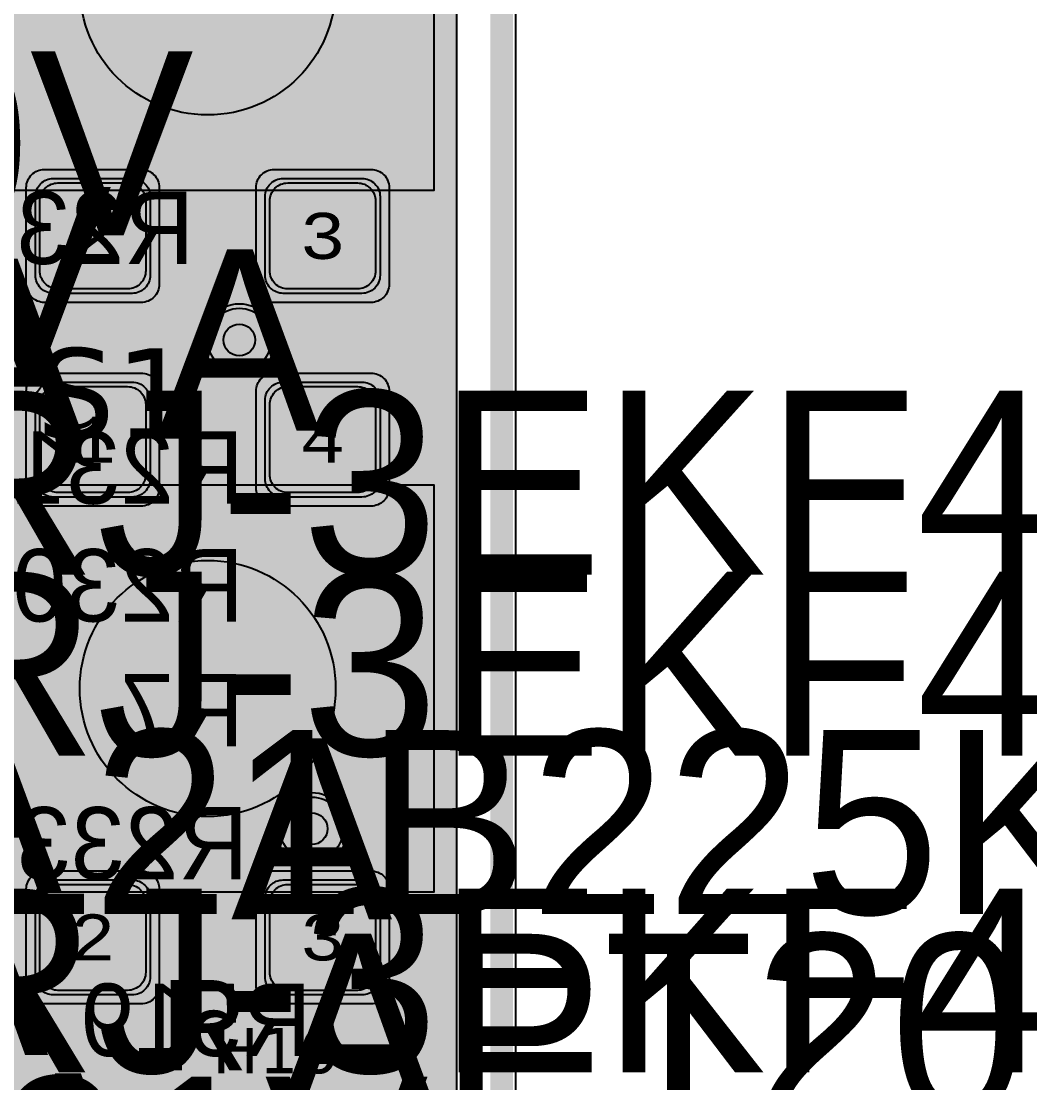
# Model space of a CAD drawing. Extents: x -28 to 199, y -61 to 255.
# Drawn here: x 164.69 to 175.84, y 207.39 to 219.12 of the extents above; entities that cross this region are included whole.
import ezdxf
from ezdxf.enums import TextEntityAlignment as Align

# ---------------------------------------------------------------- set-up
doc = ezdxf.new("R2010")
doc.units = 0
doc.header["$MEASUREMENT"] = 0
for name, color, linetype in [('ASSEMBLY_OUTLINES_TOP', 102, 'CONTINUOUS'), ('ASSEMBLY_PART_NUMBERS_TOP', 102, 'CONTINUOUS'), ('ASSEMBLY_REF_DES_TOP', 102, 'CONTINUOUS'), ('BOARD_OUTLINE', 10, 'CONTINUOUS'), ('DRILL_DRAWING', 21, 'CONTINUOUS'), ('GENERATED_SILKSCREEN_BTM', 255, 'CONTINUOUS'), ('GENERATED_SILKSCREEN_TOP', 140, 'CONTINUOUS'), ('MANUFACTURING_OUTLINES', 10, 'CONTINUOUS'), ('PART_PADS_SMD_TOP', 150, 'CONTINUOUS'), ('PIN_NUMBERS_BTM', 8, 'CONTINUOUS'), ('PIN_NUMBERS_TOP', 8, 'CONTINUOUS'), ('PLACEMENT_OUTLINES_TOP', 130, 'CONTINUOUS'), ('PLANE_DATA_LAYER_BOTTOM', 10, 'CONTINUOUS'), ('PLANE_SHAPES_LAYER_2', 230, 'CONTINUOUS'), ('PLANE_SHAPES_LAYER_3', 81, 'CONTINUOUS'), ('PLANE_SHAPES_LAYER_BOTTOM', 10, 'CONTINUOUS'), ('ROUTE_BORDER', 151, 'CONTINUOUS'), ('SILKSCREEN_OUTLINES_TOP', 150, 'CONTINUOUS'), ('SILKSCREEN_REF_DES_BTM', 211, 'CONTINUOUS'), ('SOLDERMASK_PADS_TOP', 180, 'CONTINUOUS'), ('SOLDERPASTE_PADS_TOP', 180, 'CONTINUOUS'), ('TRACES_LAYER_BOTTOM', 10, 'CONTINUOUS'), ('TRACES_LAYER_TOP', 150, 'CONTINUOUS'), ('VIA_HOLES_LAYER_2', 30, 'CONTINUOUS'), ('VIA_HOLES_LAYER_3', 30, 'CONTINUOUS'), ('VIA_HOLES_LAYER_BOTTOM', 30, 'CONTINUOUS'), ('VIA_HOLES_LAYER_TOP', 30, 'CONTINUOUS'), ('VIA_PADS_LAYER_2', 230, 'CONTINUOUS'), ('VIA_PADS_LAYER_3', 81, 'CONTINUOUS'), ('VIA_PADS_LAYER_BOTTOM', 10, 'CONTINUOUS'), ('VIA_PADS_LAYER_TOP', 150, 'CONTINUOUS')]:
    doc.layers.add(name, color=color, linetype=linetype)
doc.styles.add('COURIER_NEW', font='COUR.TTF')
doc.styles.add('VERDANA', font='verdana.TTF')
doc.styles.add('VERIBEST_GERBER_0', font='txt')

msp = doc.modelspace()

# ---------------------------------------------------------------- hatches: boundary and pattern name
at = {"layer": 'PLANE_DATA_LAYER_BOTTOM'}
h = msp.add_hatch(color=256, dxfattribs=at)
h.paths.add_polyline_path([(169.5, 182.994348, -0.6681819935815638), (169.369918, 182.940467), (166.022318, 186.288067, -0.198909955685367), (166, 186.341948), (166, 188.182781, -0.2956984262160577), (166.045075, 188.252334, 0.6480680487453199), (166.045075, 189.347666, -0.2956984262160577), (166, 189.417219), (166, 217.499992, 0.414213562373095), (165.999992, 217.5), (158.000008, 217.5, 0.414213562373095), (158, 217.499992), (158, 214.902603, -0.198909955685367), (157.977682, 214.848722), (157.67296, 214.544, -0.6168695301195867), (157.543681, 214.586852, 0.8785732422549731), (156.353822, 214.567613, -0.381510988498814), (156.278107, 214.5), (154.489242, 214.5, -0.5383921361414893), (154.419199, 214.606207, 0.8971333277535124), (152.686954, 215.582199, -0.5138675206210099), (152.563046, 215.582199, 0.6767439981892426), (150.759836, 215.139914, -0.4545684732283138), (150.663608, 215.077263, 0.4628778347305008), (149.903822, 214.567613, -0.381510988498814), (149.828107, 214.5), (149.8262, 214.5, -0.414213562373095), (149.75, 214.5762), (149.75, 217.499992, 0.414213562373095), (149.749992, 217.5), (142.750008, 217.5, 0.414213562373095), (142.75, 217.499992), (142.75, 216.317137, -0.414213562373095), (142.6738, 216.240937), (130.8262, 216.240937, -0.414213562373095), (130.75, 216.317137), (130.75, 221.05161, -0.198909955685367), (130.772318, 221.105491), (131.644509, 221.977682, -0.1989133663344687), (131.698391, 222), (135.749992, 222, 0.414213562373095), (135.75, 222.000008), (135.75, 223.160834, -0.6295033319639212), (135.873908, 223.220251, 2.085404210499117), (135.873908, 224.779749, -0.629503331963921), (135.75, 224.839166), (135.75, 225.1738, -0.414213562373095), (135.8262, 225.25), (142.6738, 225.25, -0.414213562373095), (142.75, 225.1738), (142.75, 222.250008, 0.414213562373095), (142.750008, 222.25), (145.160834, 222.25, -0.6295033319639212), (145.220251, 222.126092, 2.085404210499117), (146.779749, 222.126092, -0.6295033319639212), (146.839166, 222.25), (147.910834, 222.25, -0.6295033319639212), (147.970251, 222.126092, 2.085404210499117), (149.529749, 222.126092, -0.6295033319639212), (149.589166, 222.25), (161.749992, 222.25, 0.414213562373095), (161.75, 222.250008), (161.75, 235.310363, -0.1756597936058653), (161.767701, 235.359192, 0.3625092994040193), (161.767701, 236.640808, -0.1756597936058653), (161.75, 236.689637), (161.75, 240.9238, -0.414213562373095), (161.8262, 241), (166.6738, 241, -0.414213562373095), (166.75, 240.9238), (166.75, 224.750008, 0.414213562373095), (166.750008, 224.75), (169.4238, 224.75, -0.414213562373095), (169.5, 224.6738)], flags=0)
h.paths.add_polyline_path([(133.75, 220, -0.9999999999999999), (135.75, 220, -0.9999999999999999)], flags=0)
h.paths.add_polyline_path([(137, 220, -0.9999999999999999), (139, 220, -0.9999999999999999)], flags=0)
h.paths.add_polyline_path([(138.04, 224, -0.9999999999999999), (140.04, 224, -0.9999999999999999)], flags=0)
h.paths.add_polyline_path([(140.25, 220, -0.9999999999999999), (142.25, 220, -0.9999999999999999)], flags=0)
h.paths.add_polyline_path([(161.96, 226.5, -0.9999999999999999), (163.96, 226.5, -0.9999999999999999)], flags=0)
h.paths.add_polyline_path([(161.96, 233, -0.9999999999999999), (163.96, 233, -0.9999999999999999)], flags=0)
h.paths.add_polyline_path([(161.96, 239.25, -0.9999999999999999), (163.96, 239.25, -0.9999999999999999)], flags=0)
h.paths.add_polyline_path([(163.285987, 219.388731, 1.7877343018547374), (163.285987, 220.411269, -0.1385740107174841), (163.246107, 220.4), (154.653893, 220.4, -0.1385740107174841), (154.614013, 220.411269, 1.7877343018547374), (154.614013, 219.388731, -0.1385740107174841), (154.653893, 219.4), (163.246107, 219.4, -0.1385740107174841)], flags=0)
h.paths.add_polyline_path([(164.5, 226.5, -0.9999999999999999), (166.5, 226.5, -0.9999999999999999)], flags=0)
h.paths.add_polyline_path([(164.5, 233, -0.9999999999999999), (166.5, 233, -0.9999999999999999)], flags=0)
h.paths.add_polyline_path([(164.5, 239.25, -0.9999999999999999), (166.5, 239.25, -0.9999999999999999)], flags=0)
at = {"layer": 'PLANE_SHAPES_LAYER_2'}
h = msp.add_hatch(color=256, dxfattribs=at)
h.paths.add_polyline_path([(169.5, 129.25), (149.5, 129.25), (142.25, 122), (142.25, 90.5), (147.5, 90.5), (147.5, 80), (154, 80), (154, 69.25), (131.75, 69.25), (131.75, 73.25), (121.25, 73.25), (121.25, 81), (110.5, 81), (110.5, 125.75), (106.5, 125.75), (106.5, 128.75), (93.5, 128.75), (93.5, 120.25), (91.75, 120.25), (91.75, 121.5), (80, 121.5), (80, 118.25), (73.25, 118.25), (73.25, 124.5), (67.5, 124.5), (67.5, 128), (57.75, 128), (57.75, 120.25), (55.25, 120.25), (55.25, 121.5), (47.5, 121.5), (47.5, 119), (35, 119), (35, 134.75), (32.75, 134.75), (32.75, 159.75), (29.25, 159.75), (29.25, 175.25), (22.5, 175.25), (22.5, 195.25), (17.25, 195.25), (17.25, 198), (22.5, 198), (22.5, 216.5), (40.25, 216.5), (40.25, 235.5), (54.5, 235.5), (54.5, 254), (87.25, 254), (87.25, 236.25), (86.25, 236.25), (86.25, 228.75), (81, 228.75), (81, 218.75), (95.25, 218.75), (95.25, 194.5), (87, 194.5), (87, 172), (131.1, 172), (131.1, 208.75), (115.5, 208.75), (115.5, 213.75), (106.75, 213.75), (106.75, 218.75), (110.25, 222.25), (110.25, 226.25), (142.5, 226.25), (142.5, 221.5), (160.5, 221.5), (160.5, 240.75), (169.5, 240.75)])
h.paths.add_polyline_path([(35.5, 149.5), (41.75, 149.5), (41.75, 152), (39.25, 152), (39.25, 154), (37.75, 154), (37.75, 152), (35.5, 152)], flags=16)
h.paths.add_polyline_path([(37.5, 125.75), (37.5, 128.75), (42.75, 128.75), (42.75, 125.75)], flags=16)
h.paths.add_polyline_path([(52, 127.75), (52, 130.75), (54.25, 130.75), (54.25, 127.75)], flags=16)
h.paths.add_polyline_path([(50.75, 219.5), (50.75, 226.5), (71.75, 226.5), (71.75, 219.5)], flags=16)
h.paths.add_polyline_path([(66.5, 150.75), (66.5, 177.5), (72.25, 177.5), (72.25, 150.75)], flags=16)
h.paths.add_polyline_path([(47.25, 185.25), (73, 185.25), (73, 188.25), (70.25, 188.25), (70.25, 191), (47.25, 191)], flags=16)
h.paths.add_polyline_path([(84.5, 208), (84.5, 212.75), (85, 212.75), (85, 208)], flags=16)
h.paths.add_polyline_path([(61.5, 137.25), (87.75, 137.25), (87.75, 140.5), (84.75, 140.5), (84.75, 143), (61.5, 143)], flags=16)
h.paths.add_polyline_path([(88.75, 127), (88.75, 130), (91, 130), (91, 127)], flags=16)
h.paths.add_polyline_path([(85.5, 130.25), (85.5, 132.5), (91, 132.5), (91, 130.25)], flags=16)
h.paths.add_polyline_path([(108.75, 142.25), (135.75, 142.25), (135.75, 145.75), (132.25, 145.75), (132.25, 149), (108.75, 149)], flags=16)
h.paths.add_polyline_path([(114.25, 126.75), (140.75, 126.75), (140.75, 129.75), (137.25, 129.75), (137.25, 133), (114.25, 133)], flags=16)
h.paths.add_polyline_path([(155.25, 180.25), (166.25, 180.25), (166.25, 186.25), (152.25, 186.25), (152.25, 183), (155.25, 183)], flags=16)
at = {"layer": 'PLANE_SHAPES_LAYER_3'}
h = msp.add_hatch(color=256, dxfattribs=at)
h.paths.add_polyline_path([(169.5, 129.25), (149.5, 129.25), (142.25, 122), (142.25, 90.5), (147.5, 90.5), (147.5, 80), (154, 80), (154, 69.25), (131.75, 69.25), (131.75, 73.25), (121.25, 73.25), (121.25, 81), (110.5, 81), (110.5, 125.75), (106.5, 125.75), (106.5, 128.75), (93.5, 128.75), (93.5, 120.25), (91.75, 120.25), (91.75, 121.5), (80, 121.5), (80, 118.25), (73.25, 118.25), (73.25, 124.5), (67.5, 124.5), (67.5, 127.75), (58.25, 127.75), (58.25, 130.25), (88.75, 130.25), (88.75, 127), (91, 127), (91, 132.5), (55, 132.5), (55, 131.25), (52, 131.25), (52, 127.75), (55, 127.75), (55, 127.25), (57.75, 127.25), (57.75, 120.25), (55.25, 120.25), (55.25, 121.5), (47.5, 121.5), (47.5, 119), (35, 119), (35, 134.75), (32.75, 134.75), (32.75, 159.75), (29.25, 159.75), (29.25, 175.25), (22.5, 175.25), (22.5, 195.25), (17.25, 195.25), (17.25, 198), (22.5, 198), (22.5, 216.5), (40.25, 216.5), (40.25, 235.5), (54.5, 235.5), (54.5, 254), (87.25, 254), (87.25, 236.25), (86.25, 236.25), (86.25, 228.75), (81, 228.75), (81, 218.75), (95.25, 218.75), (95.25, 194.5), (87, 194.5), (87, 172), (131.1, 172), (131.1, 208.75), (115.5, 208.75), (115.5, 213.75), (106.75, 213.75), (106.75, 218.75), (110.25, 222.25), (110.25, 226.25), (142.5, 226.25), (142.5, 221.5), (160.5, 221.5), (160.5, 240.75), (169.5, 240.75)])
h.paths.add_polyline_path([(35.5, 149.5), (41.75, 149.5), (41.75, 152), (39.25, 152), (39.25, 154), (37.75, 154), (37.75, 152), (35.5, 152)], flags=16)
h.paths.add_polyline_path([(37.5, 125.75), (37.5, 128.75), (42.75, 128.75), (42.75, 125.75)], flags=16)
h.paths.add_polyline_path([(50.75, 219.5), (50.75, 226.5), (71.75, 226.5), (71.75, 219.5)], flags=16)
h.paths.add_polyline_path([(66.5, 150.75), (66.5, 177.5), (72.25, 177.5), (72.25, 150.75)], flags=16)
h.paths.add_polyline_path([(47.25, 185.25), (73, 185.25), (73, 188.25), (70.25, 188.25), (70.25, 191), (47.25, 191)], flags=16)
h.paths.add_polyline_path([(84.5, 208), (84.5, 212.75), (85, 212.75), (85, 208)], flags=16)
h.paths.add_polyline_path([(61.5, 137.25), (87.75, 137.25), (87.75, 140.5), (84.75, 140.5), (84.75, 143), (61.5, 143)], flags=16)
h.paths.add_polyline_path([(108.75, 142.25), (135.75, 142.25), (135.75, 145.75), (132.25, 145.75), (132.25, 149), (108.75, 149)], flags=16)
h.paths.add_polyline_path([(114.25, 126.75), (140.75, 126.75), (140.75, 129.75), (137.25, 129.75), (137.25, 133), (114.25, 133)], flags=16)
h.paths.add_polyline_path([(155.25, 180.25), (166.25, 180.25), (166.25, 186.25), (152.25, 186.25), (152.25, 183), (155.25, 183)], flags=16)
at = {"layer": 'VIA_HOLES_LAYER_2'}
h = msp.add_hatch(color=256, dxfattribs=at)
edge = h.paths.add_edge_path()
edge.add_arc((167.1, 215.6), 0.175, 0, 360)
h = msp.add_hatch(color=256, dxfattribs=at)
edge = h.paths.add_edge_path()
edge.add_arc((167.9, 210.2), 0.175, 0, 360)
at = {"layer": 'VIA_HOLES_LAYER_3'}
h = msp.add_hatch(color=256, dxfattribs=at)
edge = h.paths.add_edge_path()
edge.add_arc((167.1, 215.6), 0.175, 0, 360)
h = msp.add_hatch(color=256, dxfattribs=at)
edge = h.paths.add_edge_path()
edge.add_arc((167.9, 210.2), 0.175, 0, 360)
at = {"layer": 'VIA_HOLES_LAYER_BOTTOM'}
h = msp.add_hatch(color=256, dxfattribs=at)
edge = h.paths.add_edge_path()
edge.add_arc((167.1, 215.6), 0.175, 0, 360)
h = msp.add_hatch(color=256, dxfattribs=at)
edge = h.paths.add_edge_path()
edge.add_arc((167.9, 210.2), 0.175, 0, 360)
at = {"layer": 'VIA_HOLES_LAYER_TOP'}
h = msp.add_hatch(color=256, dxfattribs=at)
edge = h.paths.add_edge_path()
edge.add_arc((167.1, 215.6), 0.175, 0, 360)
h = msp.add_hatch(color=256, dxfattribs=at)
edge = h.paths.add_edge_path()
edge.add_arc((167.9, 210.2), 0.175, 0, 360)

# ---------------------------------------------------------------- linework, layer by layer
at = {"layer": 'ASSEMBLY_OUTLINES_TOP', "const_width": 0.1}
for points in [[(164.25, 217.25), (164.25, 221.75), (169.25, 221.75), (169.25, 217.25)], [(164.25, 209.5), (164.25, 214), (169.25, 214), (169.25, 209.5)]]:
    msp.add_lwpolyline(points, close=True, dxfattribs=at)
at = {"layer": 'ASSEMBLY_OUTLINES_TOP'}
for centre in [(166.75, 219.5), (166.75, 211.75)]:
    msp.add_circle(centre, 1.414213, dxfattribs=at)
at = {"layer": 'BOARD_OUTLINE', "const_width": 0.25}
msp.add_lwpolyline([(0, 1.5), (0, 253.5, -0.4142135624), (1.5, 255), (168.5, 255, -0.4142135624), (170, 253.5), (170, 1.5, -0.4142135624), (168.5, 0), (1.5, 0, -0.4142135624)], format="xyb", close=True, dxfattribs=at)
at = {"layer": 'GENERATED_SILKSCREEN_BTM', "const_width": 0.15}
for points in [[(164.5656, 217.1936), (164.824, 217.1936), (164.9544, 217.0872), (164.96, 217.0856), (164.9656, 217.0864), (164.9704, 217.0888), (164.9744, 217.0936), (164.9776, 217.0984), (164.9784, 217.104), (164.9784, 217.1072), (164.9776, 217.1096), (164.976, 217.112), (164.9736, 217.1136), (164.8384, 217.2232), (164.836, 217.224), (164.8336, 217.2248), (164.8328, 217.2256), (164.8296, 217.2264), (164.56, 217.2264)], [(165.3048, 217.2232), (165.1704, 217.1136), (165.168, 217.1096), (165.1672, 217.1064), (165.1656, 217.104), (165.1648, 217.1008), (165.1648, 216.9912), (165.1656, 216.988), (165.1672, 216.9832), (165.168, 216.9792), (165.1704, 216.9776), (165.7032, 216.5448), (165.7032, 216.4592), (165.1808, 216.4592), (165.1752, 216.4576), (165.1704, 216.4544), (165.168, 216.4488), (165.1672, 216.4424), (165.168, 216.4368), (165.1704, 216.4312), (165.1752, 216.428), (165.1808, 216.4264), (165.72, 216.4264), (165.7264, 216.428), (165.7304, 216.432), (165.7344, 216.436), (165.736, 216.4424), (165.736, 216.552), (165.7352, 216.5544), (165.7336, 216.56), (165.732, 216.5624), (165.7312, 216.564), (165.7288, 216.5656), (165.1968, 216.9992), (165.1968, 217.0928), (165.3216, 217.1936), (165.58, 217.1936), (165.7104, 217.0872), (165.716, 217.0856), (165.7216, 217.0864), (165.7264, 217.0888), (165.7304, 217.0936), (165.7328, 217.0984), (165.7336, 217.104), (165.7328, 217.1096), (165.7312, 217.112), (165.7288, 217.1136), (165.5944, 217.2232), (165.5912, 217.224), (165.5896, 217.2248), (165.588, 217.2256), (165.5848, 217.2264), (165.3152, 217.2264), (165.312, 217.2256), (165.3104, 217.2248), (165.308, 217.224), (165.3048, 217.2232)], [(165.9256, 216.9224), (165.9232, 216.924), (165.9224, 216.928), (165.9208, 216.932), (165.92, 216.936), (165.92, 217.1008), (165.9208, 217.1048), (165.9224, 217.1072), (165.9224, 217.1096), (165.9232, 217.1104), (165.9248, 217.1112), (165.9256, 217.1128), (166.0616, 217.2232), (166.0656, 217.2248), (166.0688, 217.2256), (166.072, 217.2264), (166.4752, 217.2264), (166.4824, 217.2248), (166.4872, 217.2208), (166.4912, 217.216), (166.4928, 217.2104), (166.4928, 216.4424), (166.4912, 216.436), (166.4872, 216.432), (166.4824, 216.4296), (166.4768, 216.4288), (166.4704, 216.4296), (166.4648, 216.432), (166.4608, 216.436), (166.4592, 216.4424), (166.4592, 216.8104), (166.0832, 216.8104), (165.952, 216.4376), (165.9488, 216.432), (165.9432, 216.4288), (165.9376, 216.428), (165.932, 216.4296), (165.9272, 216.432), (165.9232, 216.436), (165.9216, 216.4416), (165.9224, 216.448), (166.0536, 216.8208), (165.9256, 216.9224)], [(166.4592, 217.1936), (166.0768, 217.1936), (165.952, 217.0928), (165.952, 216.944), (166.0768, 216.8424), (166.4592, 216.8424), (166.4592, 217.1936)], [(164.564, 216.8104), (164.6968, 216.8104), (164.7032, 216.812), (164.7072, 216.8152), (164.7096, 216.8208), (164.7104, 216.8264), (164.7096, 216.832), (164.7072, 216.8368), (164.7032, 216.8408), (164.6968, 216.8424), (164.564, 216.8424)], [(164.8384, 216.4296), (164.9736, 216.5392), (164.976, 216.5408), (164.9776, 216.5432), (164.9784, 216.5456), (164.9784, 216.548), (164.9776, 216.5536), (164.9744, 216.5592), (164.9704, 216.5632), (164.9656, 216.5664), (164.96, 216.5672), (164.9544, 216.5656), (164.824, 216.4592), (164.5656, 216.4592)], [(164.56, 216.4264), (164.8296, 216.4264), (164.8328, 216.4272), (164.836, 216.428), (164.8384, 216.4296)], [(164.5152, 214.5692), (164.6712, 214.35), (164.6728, 214.3468), (164.6736, 214.3444), (164.6736, 214.3388), (164.6712, 214.334), (164.6672, 214.33), (164.6624, 214.3268), (164.6568, 214.3252), (164.6536, 214.3252), (164.6512, 214.326), (164.6472, 214.3308), (164.5192, 214.51)], [(165.3888, 213.7796), (165.524, 213.8892), (165.5264, 213.8908), (165.528, 213.8932), (165.5288, 213.8956), (165.5288, 213.898), (165.528, 213.9036), (165.5248, 213.9092), (165.5208, 213.9132), (165.516, 213.9164), (165.5104, 213.9172), (165.5048, 213.9156), (165.3744, 213.8092), (165.116, 213.8092), (164.9912, 213.91), (164.9912, 214.0588), (165.1144, 214.1604), (165.2472, 214.1604), (165.2536, 214.162), (165.2576, 214.1652), (165.26, 214.1708), (165.2608, 214.1764), (165.26, 214.182), (165.2576, 214.1868), (165.2536, 214.1908), (165.2472, 214.1924), (165.1144, 214.1924), (164.9912, 214.294), (164.9912, 214.4428), (165.116, 214.5436), (165.3744, 214.5436), (165.5048, 214.4372), (165.5104, 214.4356), (165.516, 214.4364), (165.5208, 214.4388), (165.5248, 214.4436), (165.528, 214.4484), (165.5288, 214.454), (165.5288, 214.4572), (165.528, 214.4596), (165.5264, 214.462), (165.524, 214.4636), (165.3888, 214.5732), (165.3864, 214.574), (165.384, 214.5748), (165.3832, 214.5756), (165.38, 214.5764), (165.1104, 214.5764), (165.1064, 214.5756), (165.1048, 214.5748), (165.1032, 214.574), (165.1, 214.5732), (164.9648, 214.4636), (164.9624, 214.4596), (164.9616, 214.4564), (164.96, 214.454), (164.9592, 214.4508), (164.9592, 214.286), (164.96, 214.2836), (164.9616, 214.278), (164.9624, 214.274), (164.9648, 214.2724), (165.0824, 214.1764), (164.9648, 214.0804), (164.964, 214.0788), (164.9624, 214.0772), (164.9616, 214.0764), (164.9616, 214.0748), (164.96, 214.0692), (164.9592, 214.0668), (164.9592, 213.902), (164.96, 213.898), (164.9616, 213.8948), (164.9624, 213.8916), (164.9648, 213.8892), (165.1, 213.7796), (165.1032, 213.778), (165.104, 213.7772), (165.1064, 213.7772), (165.1072, 213.7764), (165.108, 213.7764), (165.1104, 213.7764), (165.38, 213.7764), (165.3832, 213.7772), (165.3864, 213.778), (165.3888, 213.7796)], [(165.8552, 214.5732), (165.7208, 214.4636), (165.7184, 214.4596), (165.7176, 214.4564), (165.716, 214.454), (165.7152, 214.4508), (165.7152, 214.3412), (165.716, 214.338), (165.7176, 214.3332), (165.7184, 214.3292), (165.7208, 214.3276), (166.2536, 213.8948), (166.2536, 213.8092), (165.7312, 213.8092), (165.7256, 213.8076), (165.7208, 213.8044), (165.7184, 213.7988), (165.7176, 213.7924), (165.7184, 213.7868), (165.7208, 213.7812), (165.7256, 213.778), (165.7312, 213.7764), (166.2704, 213.7764), (166.2768, 213.778), (166.2808, 213.782), (166.2848, 213.786), (166.2864, 213.7924), (166.2864, 213.902), (166.2856, 213.9044), (166.284, 213.91), (166.2824, 213.9124), (166.2816, 213.914), (166.2792, 213.9156), (165.7472, 214.3492), (165.7472, 214.4428), (165.872, 214.5436), (166.1304, 214.5436), (166.2608, 214.4372), (166.2664, 214.4356), (166.272, 214.4364), (166.2768, 214.4388), (166.2808, 214.4436), (166.2832, 214.4484), (166.284, 214.454), (166.2832, 214.4596), (166.2816, 214.462), (166.2792, 214.4636), (166.1448, 214.5732), (166.1416, 214.574), (166.14, 214.5748), (166.1384, 214.5756), (166.1352, 214.5764), (165.8656, 214.5764), (165.8624, 214.5756), (165.8608, 214.5748), (165.8584, 214.574), (165.8552, 214.5732)], [(166.476, 214.2724), (166.4736, 214.274), (166.4728, 214.278), (166.4712, 214.282), (166.4704, 214.286), (166.4704, 214.4508), (166.4712, 214.4548), (166.4728, 214.4572), (166.4728, 214.4596), (166.4736, 214.4604), (166.4752, 214.4612), (166.476, 214.4628), (166.612, 214.5732), (166.616, 214.5748), (166.6192, 214.5756), (166.6224, 214.5764), (167.0256, 214.5764), (167.0328, 214.5748), (167.0376, 214.5708), (167.0416, 214.566), (167.0432, 214.5604), (167.0432, 213.7924), (167.0416, 213.786), (167.0376, 213.782), (167.0328, 213.7796), (167.0272, 213.7788), (167.0208, 213.7796), (167.0152, 213.782), (167.0112, 213.786), (167.0096, 213.7924), (167.0096, 214.1604), (166.6336, 214.1604), (166.5024, 213.7876), (166.4992, 213.782), (166.4936, 213.7788), (166.488, 213.778), (166.4824, 213.7796), (166.4776, 213.782), (166.4736, 213.786), (166.472, 213.7916), (166.4728, 213.798), (166.604, 214.1708), (166.476, 214.2724)], [(167.0096, 214.5436), (166.6272, 214.5436), (166.5024, 214.4428), (166.5024, 214.294), (166.6272, 214.1924), (167.0096, 214.1924), (167.0096, 214.5436)], [(164.6592, 213.8092), (164.6656, 213.8076), (164.6696, 213.8044), (164.6712, 213.7988), (164.672, 213.7924), (164.6712, 213.7868), (164.6696, 213.7812), (164.6656, 213.7772), (164.6592, 213.7764), (164.3472, 213.7764)], [(164.5192, 213.8092), (164.6592, 213.8092)], [(164.7668, 213.1636), (164.6324, 213.2732), (164.6292, 213.274), (164.6276, 213.2748), (164.626, 213.2756), (164.6228, 213.2764), (164.3532, 213.2764)], [(165.3884, 212.4796), (165.5236, 212.5892), (165.526, 212.5908), (165.5276, 212.5932), (165.5284, 212.5956), (165.5284, 212.598), (165.5276, 212.6036), (165.5244, 212.6092), (165.5204, 212.6132), (165.5156, 212.6164), (165.51, 212.6172), (165.5044, 212.6156), (165.374, 212.5092), (165.1156, 212.5092), (164.9908, 212.61), (164.9908, 212.7588), (165.114, 212.8604), (165.2468, 212.8604), (165.2532, 212.862), (165.2572, 212.8652), (165.2596, 212.8708), (165.2604, 212.8764), (165.2596, 212.882), (165.2572, 212.8868), (165.2532, 212.8908), (165.2468, 212.8924), (165.114, 212.8924), (164.9908, 212.994), (164.9908, 213.1428), (165.1156, 213.2436), (165.374, 213.2436), (165.5044, 213.1372), (165.51, 213.1356), (165.5156, 213.1364), (165.5204, 213.1388), (165.5244, 213.1436), (165.5276, 213.1484), (165.5284, 213.154), (165.5284, 213.1572), (165.5276, 213.1596), (165.526, 213.162), (165.5236, 213.1636), (165.3884, 213.2732), (165.386, 213.274), (165.3836, 213.2748), (165.3828, 213.2756), (165.3796, 213.2764), (165.11, 213.2764), (165.106, 213.2756), (165.1044, 213.2748), (165.1028, 213.274), (165.0996, 213.2732), (164.9644, 213.1636), (164.962, 213.1596), (164.9612, 213.1564), (164.9596, 213.154), (164.9588, 213.1508), (164.9588, 212.986), (164.9596, 212.9836), (164.9612, 212.978), (164.962, 212.974), (164.9644, 212.9724), (165.082, 212.8764), (164.9644, 212.7804), (164.9636, 212.7788), (164.962, 212.7772), (164.9612, 212.7764), (164.9612, 212.7748), (164.9596, 212.7692), (164.9588, 212.7668), (164.9588, 212.602), (164.9596, 212.598), (164.9612, 212.5948), (164.962, 212.5916), (164.9644, 212.5892), (165.0996, 212.4796), (165.1028, 212.478), (165.1036, 212.4772), (165.106, 212.4772), (165.1068, 212.4764), (165.1076, 212.4764), (165.11, 212.4764), (165.3796, 212.4764), (165.3828, 212.4772), (165.386, 212.478), (165.3884, 212.4796)], [(165.8548, 213.2732), (165.7204, 213.1636), (165.718, 213.1596), (165.7172, 213.1564), (165.7156, 213.154), (165.7148, 213.1508), (165.7148, 213.0412), (165.7156, 213.038), (165.7172, 213.0332), (165.718, 213.0292), (165.7204, 213.0276), (166.2532, 212.5948), (166.2532, 212.5092), (165.7308, 212.5092), (165.7252, 212.5076), (165.7204, 212.5044), (165.718, 212.4988), (165.7172, 212.4924), (165.718, 212.4868), (165.7204, 212.4812), (165.7252, 212.478), (165.7308, 212.4764), (166.27, 212.4764), (166.2764, 212.478), (166.2804, 212.482), (166.2844, 212.486), (166.286, 212.4924), (166.286, 212.602), (166.2852, 212.6044), (166.2836, 212.61), (166.282, 212.6124), (166.2812, 212.614), (166.2788, 212.6156), (165.7468, 213.0492), (165.7468, 213.1428), (165.8716, 213.2436), (166.13, 213.2436), (166.2604, 213.1372), (166.266, 213.1356), (166.2716, 213.1364), (166.2764, 213.1388), (166.2804, 213.1436), (166.2828, 213.1484), (166.2836, 213.154), (166.2828, 213.1596), (166.2812, 213.162), (166.2788, 213.1636), (166.1444, 213.2732), (166.1412, 213.274), (166.1396, 213.2748), (166.138, 213.2756), (166.1348, 213.2764), (165.8652, 213.2764), (165.862, 213.2756), (165.8604, 213.2748), (165.858, 213.274), (165.8548, 213.2732)], [(166.4756, 212.9724), (166.4732, 212.974), (166.4724, 212.978), (166.4708, 212.982), (166.47, 212.986), (166.47, 213.1508), (166.4708, 213.1548), (166.4724, 213.1572), (166.4724, 213.1596), (166.4732, 213.1604), (166.4748, 213.1612), (166.4756, 213.1628), (166.6116, 213.2732), (166.6156, 213.2748), (166.6188, 213.2756), (166.622, 213.2764), (167.0252, 213.2764), (167.0324, 213.2748), (167.0372, 213.2708), (167.0412, 213.266), (167.0428, 213.2604), (167.0428, 212.4924), (167.0412, 212.486), (167.0372, 212.482), (167.0324, 212.4796), (167.0268, 212.4788), (167.0204, 212.4796), (167.0148, 212.482), (167.0108, 212.486), (167.0092, 212.4924), (167.0092, 212.8604), (166.6332, 212.8604), (166.502, 212.4876), (166.4988, 212.482), (166.4932, 212.4788), (166.4876, 212.478), (166.482, 212.4796), (166.4772, 212.482), (166.4732, 212.486), (166.4716, 212.4916), (166.4724, 212.498), (166.6036, 212.8708), (166.4756, 212.9724)], [(164.6684, 212.5492), (164.618, 212.5092), (164.3596, 212.5092), (164.2348, 212.61), (164.2348, 213.1428), (164.282, 213.1804), (164.6684, 212.5492)], [(164.7412, 213.1428), (164.7412, 212.61), (164.694, 212.57), (164.3068, 213.2012), (164.3596, 213.2436), (164.618, 213.2436), (164.7412, 213.1428)], [(164.3532, 212.4764), (164.6228, 212.4764), (164.626, 212.4772), (164.6292, 212.478), (164.6324, 212.4796), (164.7668, 212.5892), (164.7692, 212.5908), (164.77, 212.5916), (164.7716, 212.594), (164.7732, 212.5996), (164.774, 212.602), (164.774, 213.1508), (164.7732, 213.154), (164.7716, 213.1564), (164.7708, 213.1596), (164.7668, 213.1636)], [(167.0092, 213.2436), (166.6268, 213.2436), (166.502, 213.1428), (166.502, 212.994), (166.6268, 212.8924), (167.0092, 212.8924), (167.0092, 213.2436)], [(166.1756, 211.1204), (166.1772, 211.1148), (166.1764, 211.1092), (166.1732, 211.1044), (166.1684, 211.1012), (166.1628, 211.0996), (166.1572, 211.0988), (166.1524, 211.1004), (166.1484, 211.1052), (165.7172, 211.8724), (165.7156, 211.8764), (165.7156, 211.8796), (165.7156, 211.8828), (165.7172, 211.886), (165.7196, 211.8908), (165.7228, 211.894), (165.7268, 211.8956), (165.7308, 211.8964), (166.2708, 211.8964), (166.2764, 211.8948), (166.2812, 211.8908), (166.2836, 211.886), (166.2844, 211.8796), (166.2836, 211.874), (166.2812, 211.8684), (166.2764, 211.8644), (166.2708, 211.8636), (165.758, 211.8636), (166.1756, 211.1204)], [(166.4756, 211.5924), (166.4732, 211.594), (166.4724, 211.598), (166.4708, 211.602), (166.47, 211.606), (166.47, 211.7708), (166.4708, 211.7748), (166.4724, 211.7772), (166.4724, 211.7796), (166.4732, 211.7804), (166.4748, 211.7812), (166.4756, 211.7828), (166.6116, 211.8932), (166.6156, 211.8948), (166.6188, 211.8956), (166.622, 211.8964), (167.0252, 211.8964), (167.0324, 211.8948), (167.0372, 211.8908), (167.0412, 211.886), (167.0428, 211.8804), (167.0428, 211.1124), (167.0412, 211.106), (167.0372, 211.102), (167.0324, 211.0996), (167.0268, 211.0988), (167.0204, 211.0996), (167.0148, 211.102), (167.0108, 211.106), (167.0092, 211.1124), (167.0092, 211.4804), (166.6332, 211.4804), (166.502, 211.1076), (166.4988, 211.102), (166.4932, 211.0988), (166.4876, 211.098), (166.482, 211.0996), (166.4772, 211.102), (166.4732, 211.106), (166.4716, 211.1116), (166.4724, 211.118), (166.6036, 211.4908), (166.4756, 211.5924)], [(167.0092, 211.8636), (166.6268, 211.8636), (166.502, 211.7628), (166.502, 211.614), (166.6268, 211.5124), (167.0092, 211.5124), (167.0092, 211.8636)], [(164.4096, 210.3936), (164.668, 210.3936), (164.7984, 210.2872), (164.804, 210.2856), (164.8096, 210.2864), (164.8144, 210.2888), (164.8184, 210.2936), (164.8216, 210.2984), (164.8224, 210.304), (164.8224, 210.3072), (164.8216, 210.3096), (164.82, 210.312), (164.8176, 210.3136), (164.6824, 210.4232), (164.68, 210.424), (164.6776, 210.4248), (164.6768, 210.4256), (164.6736, 210.4264), (164.404, 210.4264)], [(165.4384, 209.6296), (165.5736, 209.7392), (165.576, 209.7408), (165.5776, 209.7432), (165.5784, 209.7456), (165.5784, 209.748), (165.5776, 209.7536), (165.5744, 209.7592), (165.5704, 209.7632), (165.5656, 209.7664), (165.56, 209.7672), (165.5544, 209.7656), (165.424, 209.6592), (165.1656, 209.6592), (165.0408, 209.76), (165.0408, 209.9088), (165.164, 210.0104), (165.2968, 210.0104), (165.3032, 210.012), (165.3072, 210.0152), (165.3096, 210.0208), (165.3104, 210.0264), (165.3096, 210.032), (165.3072, 210.0368), (165.3032, 210.0408), (165.2968, 210.0424), (165.164, 210.0424), (165.0408, 210.144), (165.0408, 210.2928), (165.1656, 210.3936), (165.424, 210.3936), (165.5544, 210.2872), (165.56, 210.2856), (165.5656, 210.2864), (165.5704, 210.2888), (165.5744, 210.2936), (165.5776, 210.2984), (165.5784, 210.304), (165.5784, 210.3072), (165.5776, 210.3096), (165.576, 210.312), (165.5736, 210.3136), (165.4384, 210.4232), (165.436, 210.424), (165.4336, 210.4248), (165.4328, 210.4256), (165.4296, 210.4264), (165.16, 210.4264), (165.156, 210.4256), (165.1544, 210.4248), (165.1528, 210.424), (165.1496, 210.4232), (165.0144, 210.3136), (165.012, 210.3096), (165.0112, 210.3064), (165.0096, 210.304), (165.0088, 210.3008), (165.0088, 210.136), (165.0096, 210.1336), (165.0112, 210.128), (165.012, 210.124), (165.0144, 210.1224), (165.132, 210.0264), (165.0144, 209.9304), (165.0136, 209.9288), (165.012, 209.9272), (165.0112, 209.9264), (165.0112, 209.9248), (165.0096, 209.9192), (165.0088, 209.9168), (165.0088, 209.752), (165.0096, 209.748), (165.0112, 209.7448), (165.012, 209.7416), (165.0144, 209.7392), (165.1496, 209.6296), (165.1528, 209.628), (165.1536, 209.6272), (165.156, 209.6272), (165.1568, 209.6264), (165.1576, 209.6264), (165.16, 209.6264), (165.4296, 209.6264), (165.4328, 209.6272), (165.436, 209.628), (165.4384, 209.6296)], [(165.9048, 210.4232), (165.7704, 210.3136), (165.768, 210.3096), (165.7672, 210.3064), (165.7656, 210.304), (165.7648, 210.3008), (165.7648, 210.1912), (165.7656, 210.188), (165.7672, 210.1832), (165.768, 210.1792), (165.7704, 210.1776), (166.3032, 209.7448), (166.3032, 209.6592), (165.7808, 209.6592), (165.7752, 209.6576), (165.7704, 209.6544), (165.768, 209.6488), (165.7672, 209.6424), (165.768, 209.6368), (165.7704, 209.6312), (165.7752, 209.628), (165.7808, 209.6264), (166.32, 209.6264), (166.3264, 209.628), (166.3304, 209.632), (166.3344, 209.636), (166.336, 209.6424), (166.336, 209.752), (166.3352, 209.7544), (166.3336, 209.76), (166.332, 209.7624), (166.3312, 209.764), (166.3288, 209.7656), (165.7968, 210.1992), (165.7968, 210.2928), (165.9216, 210.3936), (166.18, 210.3936), (166.3104, 210.2872), (166.316, 210.2856), (166.3216, 210.2864), (166.3264, 210.2888), (166.3304, 210.2936), (166.3328, 210.2984), (166.3336, 210.304), (166.3328, 210.3096), (166.3312, 210.312), (166.3288, 210.3136), (166.1944, 210.4232), (166.1912, 210.424), (166.1896, 210.4248), (166.188, 210.4256), (166.1848, 210.4264), (165.9152, 210.4264), (165.912, 210.4256), (165.9104, 210.4248), (165.908, 210.424), (165.9048, 210.4232)], [(166.5256, 210.1224), (166.5232, 210.124), (166.5224, 210.128), (166.5208, 210.132), (166.52, 210.136), (166.52, 210.3008), (166.5208, 210.3048), (166.5224, 210.3072), (166.5224, 210.3096), (166.5232, 210.3104), (166.5248, 210.3112), (166.5256, 210.3128), (166.6616, 210.4232), (166.6656, 210.4248), (166.6688, 210.4256), (166.672, 210.4264), (167.0752, 210.4264), (167.0824, 210.4248), (167.0872, 210.4208), (167.0912, 210.416), (167.0928, 210.4104), (167.0928, 209.6424), (167.0912, 209.636), (167.0872, 209.632), (167.0824, 209.6296), (167.0768, 209.6288), (167.0704, 209.6296), (167.0648, 209.632), (167.0608, 209.636), (167.0592, 209.6424), (167.0592, 210.0104), (166.6832, 210.0104), (166.552, 209.6376), (166.5488, 209.632), (166.5432, 209.6288), (166.5376, 209.628), (166.532, 209.6296), (166.5272, 209.632), (166.5232, 209.636), (166.5216, 209.6416), (166.5224, 209.648), (166.6536, 210.0208), (166.5256, 210.1224)], [(167.0592, 210.3936), (166.6768, 210.3936), (166.552, 210.2928), (166.552, 210.144), (166.6768, 210.0424), (167.0592, 210.0424), (167.0592, 210.3936)], [(164.6824, 209.6296), (164.8176, 209.7392), (164.82, 209.7408), (164.8216, 209.7432), (164.8224, 209.7456), (164.8224, 209.748), (164.8216, 209.7536), (164.8184, 209.7592), (164.8144, 209.7632), (164.8096, 209.7664), (164.804, 209.7672), (164.7984, 209.7656), (164.668, 209.6592), (164.4096, 209.6592)], [(164.404, 209.6264), (164.6736, 209.6264), (164.6768, 209.6272), (164.68, 209.628), (164.6824, 209.6296)], [(166.1652, 207.7092), (166.1716, 207.7076), (166.1756, 207.7044), (166.1772, 207.6988), (166.178, 207.6924), (166.1772, 207.6868), (166.1756, 207.6812), (166.1716, 207.6772), (166.1652, 207.6764), (165.8532, 207.6764), (165.8476, 207.6772), (165.8428, 207.6812), (165.8404, 207.6868), (165.8396, 207.6924), (165.8404, 207.6988), (165.8428, 207.7044), (165.8476, 207.7076), (165.8532, 207.7092), (165.994, 207.7092), (165.994, 208.4604), (165.9948, 208.466), (165.9972, 208.47), (166.0012, 208.4724), (166.0068, 208.4732), (166.0108, 208.474), (166.0148, 208.474), (166.018, 208.4724), (166.0212, 208.4692), (166.1772, 208.25), (166.1788, 208.2468), (166.1796, 208.2444), (166.1796, 208.2388), (166.1772, 208.234), (166.1732, 208.23), (166.1684, 208.2268), (166.1628, 208.2252), (166.1596, 208.2252), (166.1572, 208.226), (166.1532, 208.2308), (166.0252, 208.41), (166.0252, 207.7092), (166.1652, 207.7092)], [(165.4108, 207.6796), (165.5452, 207.7892), (165.5476, 207.7908), (165.5492, 207.7932), (165.55, 207.798), (165.5492, 207.8036), (165.5468, 207.8092), (165.5428, 207.8132), (165.538, 207.8164), (165.5324, 207.8172), (165.5268, 207.8156), (165.3964, 207.7092), (165.138, 207.7092), (165.0132, 207.81), (165.0132, 208.0972), (165.122, 208.0092), (165.1252, 208.0076), (165.126, 208.0068), (165.1284, 208.006), (165.1316, 208.006), (165.4012, 208.006), (165.4044, 208.006), (165.4092, 208.0076), (165.4108, 208.0092), (165.5452, 208.118), (165.5476, 208.1188), (165.5484, 208.1204), (165.55, 208.1228), (165.5516, 208.1284), (165.5524, 208.1316), (165.5524, 208.3508), (165.5516, 208.3548), (165.55, 208.358), (165.5484, 208.3604), (165.5476, 208.3612), (165.5452, 208.3636), (165.4108, 208.4732), (165.4076, 208.474), (165.406, 208.4748), (165.4044, 208.4756), (165.4012, 208.4764), (165.1316, 208.4764), (165.1284, 208.4756), (165.1268, 208.4748), (165.1244, 208.474), (165.1212, 208.4732), (164.9868, 208.3636), (164.9844, 208.3596), (164.9836, 208.3564), (164.982, 208.354), (164.9812, 208.3508), (164.9812, 207.802), (164.982, 207.7996), (164.9836, 207.794), (164.9844, 207.7924), (164.9868, 207.7892), (165.1212, 207.6796), (165.1252, 207.678), (165.126, 207.6772), (165.1284, 207.6772), (165.1292, 207.6764), (165.13, 207.6764), (165.1316, 207.6764), (165.4012, 207.6764), (165.4044, 207.6772), (165.4076, 207.678), (165.4108, 207.6796)], [(165.5196, 208.3428), (165.5196, 208.1396), (165.3964, 208.038), (165.138, 208.038), (165.0132, 208.1396), (165.0132, 208.3428), (165.138, 208.4436), (165.3964, 208.4436), (165.5196, 208.3428)], [(166.886, 208.2012), (166.8892, 208.2004), (166.8916, 208.1996), (166.8948, 208.198), (167.0036, 208.11), (167.0036, 208.4436), (166.4812, 208.4436), (166.4756, 208.4452), (166.4708, 208.4484), (166.4684, 208.454), (166.4676, 208.4596), (166.4684, 208.466), (166.4708, 208.4708), (166.4756, 208.4748), (166.4812, 208.4764), (167.0212, 208.4764), (167.0268, 208.4748), (167.0316, 208.4708), (167.0356, 208.466), (167.0372, 208.4604), (167.0372, 208.0756), (167.0364, 208.07), (167.034, 208.066), (167.0308, 208.0636), (167.0252, 208.062), (167.022, 208.0604), (167.018, 208.0596), (167.014, 208.0604), (167.0108, 208.0628), (166.8804, 208.1692), (166.622, 208.1692), (166.4972, 208.0676), (166.4972, 207.81), (166.622, 207.71), (166.8804, 207.71), (167.0108, 207.8156), (167.0164, 207.818), (167.0212, 207.818), (167.0268, 207.8148), (167.0308, 207.8108), (167.034, 207.8052), (167.0356, 207.7996), (167.0348, 207.7964), (167.034, 207.794), (167.0324, 207.7916), (167.03, 207.79), (166.8948, 207.6796), (166.8924, 207.678), (166.8892, 207.678), (166.886, 207.6764), (166.6164, 207.6764), (166.6148, 207.6764), (166.6132, 207.6772), (166.6124, 207.6772), (166.6108, 207.678), (166.6092, 207.678), (166.606, 207.6796), (166.4708, 207.79), (166.4684, 207.7924), (166.4676, 207.794), (166.466, 207.7988), (166.4652, 207.802), (166.4652, 208.0756), (166.466, 208.0788), (166.4676, 208.0836), (166.4676, 208.0852), (166.4692, 208.086), (166.47, 208.0876), (166.4708, 208.0892), (166.606, 208.198), (166.61, 208.1996), (166.6132, 208.2004), (166.6164, 208.2012), (166.886, 208.2012)], [(167.226, 208.1724), (167.2236, 208.174), (167.2228, 208.178), (167.2212, 208.182), (167.2204, 208.186), (167.2204, 208.3508), (167.2212, 208.3548), (167.2228, 208.3572), (167.2228, 208.3596), (167.2236, 208.3604), (167.2252, 208.3612), (167.226, 208.3628), (167.362, 208.4732), (167.366, 208.4748), (167.3692, 208.4756), (167.3724, 208.4764), (167.7756, 208.4764), (167.7828, 208.4748), (167.7876, 208.4708), (167.7916, 208.466), (167.7932, 208.4604), (167.7932, 207.6924), (167.7916, 207.686), (167.7876, 207.682), (167.7828, 207.6796), (167.7772, 207.6788), (167.7708, 207.6796), (167.7652, 207.682), (167.7612, 207.686), (167.7596, 207.6924), (167.7596, 208.0604), (167.3836, 208.0604), (167.2524, 207.6876), (167.2492, 207.682), (167.2436, 207.6788), (167.238, 207.678), (167.2324, 207.6796), (167.2276, 207.682), (167.2236, 207.686), (167.222, 207.6916), (167.2228, 207.698), (167.354, 208.0708), (167.226, 208.1724)], [(167.7596, 208.4436), (167.3772, 208.4436), (167.2524, 208.3428), (167.2524, 208.194), (167.3772, 208.0924), (167.7596, 208.0924), (167.7596, 208.4436)]]:
    msp.add_lwpolyline(points, dxfattribs=at)
at = {"layer": 'GENERATED_SILKSCREEN_TOP', "const_width": 0.15}
for points in [[(164.777793, 221.749995), (164.250005, 221.749995), (164.250005, 217.250005), (164.777793, 217.250005, 9.2709e-06), (164.777791, 217.249995), (164.25, 217.249995, -0.4142135624), (164.249995, 217.25), (164.249995, 221.75, -0.4142135624), (164.25, 221.750005), (164.777791, 221.750005, 9.2709e-06), (164.777793, 221.749995)], [(169.250005, 217.25, -0.4142135624), (169.25, 217.249995), (168.722209, 217.249995, 9.2709e-06), (168.722207, 217.250005), (169.249995, 217.250005), (169.249995, 221.749995), (168.722207, 221.749995, 9.2709e-06), (168.722209, 221.750005), (169.25, 221.750005, -0.4142135624), (169.250005, 221.75), (169.250005, 217.25)], [(167.317793, 217.250005, 9.2709e-06), (167.317791, 217.249995), (166.182209, 217.249995, 9.2709e-06), (166.182207, 217.250005), (167.317793, 217.250005)], [(164.777793, 213.999995), (164.250005, 213.999995), (164.250005, 209.500005), (164.777793, 209.500005, 9.2709e-06), (164.777791, 209.499995), (164.25, 209.499995, -0.4142135624), (164.249995, 209.5), (164.249995, 214, -0.4142135624), (164.25, 214.000005), (164.777791, 214.000005, 9.2709e-06), (164.777793, 213.999995)], [(167.317793, 213.999995), (166.182207, 213.999995, 9.2709e-06), (166.182209, 214.000005), (167.317791, 214.000005, 9.2709e-06), (167.317793, 213.999995)], [(169.250005, 209.5, -0.4142135624), (169.25, 209.499995), (168.722209, 209.499995, 9.2709e-06), (168.722207, 209.500005), (169.249995, 209.500005), (169.249995, 213.999995), (168.722207, 213.999995, 9.2709e-06), (168.722209, 214.000005), (169.25, 214.000005, -0.4142135624), (169.250005, 214), (169.250005, 209.5)], [(167.317793, 209.500005, 9.2709e-06), (167.317791, 209.499995), (166.182209, 209.499995, 9.2709e-06), (166.182207, 209.500005), (167.317793, 209.500005)]]:
    msp.add_lwpolyline(points, format="xyb", dxfattribs=at)
for points in [[(167.0725, 208.133), (167.0755, 208.135), (167.0765, 208.14), (167.0795, 208.145), (167.0795, 208.15), (167.0795, 208.356), (167.0795, 208.361), (167.0765, 208.364), (167.0765, 208.367), (167.0755, 208.368), (167.0745, 208.369), (167.0725, 208.371), (166.9025, 208.509), (166.8975, 208.511), (166.8935, 208.512), (166.8895, 208.513), (166.3855, 208.513), (166.3765, 208.511), (166.3705, 208.506), (166.3655, 208.5), (166.3635, 208.493), (166.3635, 207.533), (166.3655, 207.525), (166.3705, 207.52), (166.3765, 207.517), (166.3835, 207.516), (166.3915, 207.517), (166.3985, 207.52), (166.4035, 207.525), (166.4055, 207.533), (166.4055, 207.993), (166.8755, 207.993), (167.0395, 207.527), (167.0435, 207.52), (167.0505, 207.516), (167.0585, 207.515), (167.0645, 207.517), (167.0705, 207.52), (167.0755, 207.525), (167.0785, 207.532), (167.0765, 207.54), (166.9125, 208.006), (167.0725, 208.133)], [(166.4055, 208.472), (166.8835, 208.472), (167.0395, 208.346), (167.0395, 208.16), (166.8835, 208.033), (166.4055, 208.033), (166.4055, 208.472)]]:
    msp.add_lwpolyline(points, dxfattribs=at)
at = {"layer": 'MANUFACTURING_OUTLINES'}
msp.add_lwpolyline([(170.150405, 1.5, -0.4142135624), (168.5, -0.150405), (1.5, -0.150405, -0.4142135624), (-0.150405, 1.5), (-0.150405, 253.5, -0.4142135624), (1.5, 255.150405), (168.5, 255.150405, -0.4142135624), (170.150405, 253.5)], format="xyb", close=True, dxfattribs=at)
at = {"layer": 'PART_PADS_SMD_TOP'}
for points in [[(165.915, 217.385, -0.4142135624), (166.115, 217.185), (166.115, 216.315, -0.4142135624), (165.915, 216.115), (165.045, 216.115, -0.4142135624), (164.845, 216.315), (164.845, 217.185, -0.4142135624), (165.045, 217.385)], [(168.455, 217.385, -0.4142135624), (168.655, 217.185), (168.655, 216.315, -0.4142135624), (168.455, 216.115), (167.585, 216.115, -0.4142135624), (167.385, 216.315), (167.385, 217.185, -0.4142135624), (167.585, 217.385)], [(165.915, 215.135, -0.4142135624), (166.115, 214.935), (166.115, 214.065, -0.4142135624), (165.915, 213.865), (165.045, 213.865, -0.4142135624), (164.845, 214.065), (164.845, 214.935, -0.4142135624), (165.045, 215.135)], [(168.455, 215.135, -0.4142135624), (168.655, 214.935), (168.655, 214.065, -0.4142135624), (168.455, 213.865), (167.585, 213.865, -0.4142135624), (167.385, 214.065), (167.385, 214.935, -0.4142135624), (167.585, 215.135)], [(165.915, 209.635, -0.4142135624), (166.115, 209.435), (166.115, 208.565, -0.4142135624), (165.915, 208.365), (165.045, 208.365, -0.4142135624), (164.845, 208.565), (164.845, 209.435, -0.4142135624), (165.045, 209.635)], [(168.455, 209.635, -0.4142135624), (168.655, 209.435), (168.655, 208.565, -0.4142135624), (168.455, 208.365), (167.585, 208.365, -0.4142135624), (167.385, 208.565), (167.385, 209.435, -0.4142135624), (167.585, 209.635)]]:
    msp.add_lwpolyline(points, format="xyb", close=True, dxfattribs=at)
at = {"layer": 'PLACEMENT_OUTLINES_TOP'}
for points in [[(164.25, 217.25), (164.25, 221.75), (169.25, 221.75), (169.25, 217.25)], [(164.25, 209.5), (164.25, 214), (169.25, 214), (169.25, 209.5)]]:
    msp.add_lwpolyline(points, close=True, dxfattribs=at)
at = {"layer": 'PLANE_SHAPES_LAYER_BOTTOM'}
for points in [[(142.75, 218.25), (169.5, 218.25), (142.75, 222.25), (169.5, 222.25)], [(164.25, 217.5), (166, 217.5), (164.25, 218.25), (166, 218.25)], [(166, 178.75), (169.5, 178.75), (166, 218.25), (169.5, 218.25)]]:
    msp.add_solid(points, dxfattribs=at)
at = {"layer": 'ROUTE_BORDER'}
msp.add_lwpolyline([(0.635, 2.135), (0.635, 252.5, -0.4142135624), (2.135, 254), (168, 254, -0.4142135624), (169.5, 252.5), (169.5, 2.135, -0.4142135624), (168, 0.635), (2.135, 0.635, -0.4142135624)], format="xyb", close=True, dxfattribs=at)
at = {"layer": 'SILKSCREEN_OUTLINES_TOP'}
for points in [[(164.25, 217.25), (164.25, 221.75), (169.25, 221.75), (169.25, 217.25)], [(164.25, 209.5), (164.25, 214), (169.25, 214), (169.25, 209.5)]]:
    msp.add_lwpolyline(points, close=True, dxfattribs=at)
at = {"layer": 'SOLDERMASK_PADS_TOP'}
for points in [[(166.015, 217.485, -0.4142135624), (166.215, 217.285), (166.215, 216.215, -0.4142135624), (166.015, 216.015), (164.945, 216.015, -0.4142135624), (164.745, 216.215), (164.745, 217.285, -0.4142135624), (164.945, 217.485)], [(168.555, 217.485, -0.4142135624), (168.755, 217.285), (168.755, 216.215, -0.4142135624), (168.555, 216.015), (167.485, 216.015, -0.4142135624), (167.285, 216.215), (167.285, 217.285, -0.4142135624), (167.485, 217.485)], [(166.015, 215.235, -0.4142135624), (166.215, 215.035), (166.215, 213.965, -0.4142135624), (166.015, 213.765), (164.945, 213.765, -0.4142135624), (164.745, 213.965), (164.745, 215.035, -0.4142135624), (164.945, 215.235)], [(168.555, 215.235, -0.4142135624), (168.755, 215.035), (168.755, 213.965, -0.4142135624), (168.555, 213.765), (167.485, 213.765, -0.4142135624), (167.285, 213.965), (167.285, 215.035, -0.4142135624), (167.485, 215.235)], [(166.015, 209.735, -0.4142135624), (166.215, 209.535), (166.215, 208.465, -0.4142135624), (166.015, 208.265), (164.945, 208.265, -0.4142135624), (164.745, 208.465), (164.745, 209.535, -0.4142135624), (164.945, 209.735)], [(168.555, 209.735, -0.4142135624), (168.755, 209.535), (168.755, 208.465, -0.4142135624), (168.555, 208.265), (167.485, 208.265, -0.4142135624), (167.285, 208.465), (167.285, 209.535, -0.4142135624), (167.485, 209.735)]]:
    msp.add_lwpolyline(points, format="xyb", close=True, dxfattribs=at)
at = {"layer": 'SOLDERPASTE_PADS_TOP'}
for points in [[(165.865, 217.335, -0.4142135624), (166.065, 217.135), (166.065, 216.365, -0.4142135624), (165.865, 216.165), (165.095, 216.165, -0.4142135624), (164.895, 216.365), (164.895, 217.135, -0.4142135624), (165.095, 217.335)], [(168.405, 217.335, -0.4142135624), (168.605, 217.135), (168.605, 216.365, -0.4142135624), (168.405, 216.165), (167.635, 216.165, -0.4142135624), (167.435, 216.365), (167.435, 217.135, -0.4142135624), (167.635, 217.335)], [(165.865, 215.085, -0.4142135624), (166.065, 214.885), (166.065, 214.115, -0.4142135624), (165.865, 213.915), (165.095, 213.915, -0.4142135624), (164.895, 214.115), (164.895, 214.885, -0.4142135624), (165.095, 215.085)], [(168.405, 215.085, -0.4142135624), (168.605, 214.885), (168.605, 214.115, -0.4142135624), (168.405, 213.915), (167.635, 213.915, -0.4142135624), (167.435, 214.115), (167.435, 214.885, -0.4142135624), (167.635, 215.085)], [(165.865, 209.585, -0.4142135624), (166.065, 209.385), (166.065, 208.615, -0.4142135624), (165.865, 208.415), (165.095, 208.415, -0.4142135624), (164.895, 208.615), (164.895, 209.385, -0.4142135624), (165.095, 209.585)], [(168.405, 209.585, -0.4142135624), (168.605, 209.385), (168.605, 208.615, -0.4142135624), (168.405, 208.415), (167.635, 208.415, -0.4142135624), (167.435, 208.615), (167.435, 209.385, -0.4142135624), (167.635, 209.585)]]:
    msp.add_lwpolyline(points, format="xyb", close=True, dxfattribs=at)
at = {"layer": 'TRACES_LAYER_BOTTOM', "const_width": 0.35}
for points in [[(162.6, 213.25), (163.790291, 213.25), (164.791457, 212.248834), (164.791457, 210.419731)], [(164.791457, 210.419731), (164.41622, 210.419731), (163.746489, 209.75), (162.6, 209.75)], [(164.1, 207), (164.977308, 207.877308), (164.977308, 210.23388), (164.791457, 210.419731)]]:
    msp.add_lwpolyline(points, dxfattribs=at)
at = {"layer": 'TRACES_LAYER_TOP', "const_width": 0.5}
for points in [[(165.48, 216.75), (165.48, 222.25)], [(168.02, 216.75), (167.1, 215.83), (167.1, 215.6)], [(168.02, 214.5), (167.1, 215.42), (167.1, 215.6)], [(165.48, 214.5), (164.5, 215.48), (164.5, 215.5)], [(165.48, 214.5), (165.48, 209)], [(167.9, 210.2), (168.02, 210.08), (168.02, 209)], [(164.1, 207), (164.133067, 207), (164.93592, 207.802853), (168.174147, 207.802853), (168.45, 207.527), (168.45, 206.5)]]:
    msp.add_lwpolyline(points, dxfattribs=at)
at = {"layer": 'VIA_HOLES_LAYER_2'}
for centre in [(167.1, 215.6), (167.9, 210.2)]:
    msp.add_circle(centre, 0.175, dxfattribs=at)
at = {"layer": 'VIA_HOLES_LAYER_3'}
for centre in [(167.1, 215.6), (167.9, 210.2)]:
    msp.add_circle(centre, 0.175, dxfattribs=at)
at = {"layer": 'VIA_HOLES_LAYER_BOTTOM'}
for centre in [(167.1, 215.6), (167.9, 210.2)]:
    msp.add_circle(centre, 0.175, dxfattribs=at)
at = {"layer": 'VIA_HOLES_LAYER_TOP'}
for centre in [(167.1, 215.6), (167.9, 210.2)]:
    msp.add_circle(centre, 0.175, dxfattribs=at)
at = {"layer": 'VIA_PADS_LAYER_2'}
for centre in [(164.5, 215.5), (167.1, 215.6), (167.9, 210.2)]:
    msp.add_circle(centre, 0.4, dxfattribs=at)
at = {"layer": 'VIA_PADS_LAYER_3'}
for centre in [(164.5, 215.5), (167.1, 215.6), (167.9, 210.2)]:
    msp.add_circle(centre, 0.4, dxfattribs=at)
at = {"layer": 'VIA_PADS_LAYER_BOTTOM'}
for centre in [(167.1, 215.6), (164.5, 215.5), (167.9, 210.2)]:
    msp.add_circle(centre, 0.35, dxfattribs=at)
at = {"layer": 'VIA_PADS_LAYER_TOP'}
for centre in [(167.1, 215.6), (164.5, 215.5), (167.9, 210.2)]:
    msp.add_circle(centre, 0.35, dxfattribs=at)

# ---------------------------------------------------------------- texts
at = {"layer": 'ASSEMBLY_PART_NUMBERS_TOP', "style": 'VERIBEST_GERBER_0'}
for s, p in [('ERJ-3GEY0R00V', (145, 218.79)), ('ERJ-3EKF4701V', (145, 217.29)), ('ERJ-3EKF4701V', (161.75, 215.04)), ('ERJ-3EKF4701V', (161.75, 213.04)), ('MMZ1608S102A', (144.75, 211.54)), ('CL21B225KOFNNNE', (162, 211.29)), ('ERJ-3EKF4701V', (161.75, 209.54)), ('APT2012CGCK', (167.5, 209.04)), ('ERJ-3EKF4701V', (148.5, 207.46))]:
    msp.add_text(s, height=2.032, dxfattribs=at).set_placement(p, align=Align.TOP_LEFT)
at = {"layer": 'ASSEMBLY_REF_DES_TOP', "style": 'VERDANA'}
for s, height, p in [('S1', 1, (164.85455, 215.50945)), ('H16', 0.5, (166.8, 208))]:
    msp.add_text(s, height=height, dxfattribs=at).set_placement(p, align=Align.TOP_LEFT)
at = {"layer": 'DRILL_DRAWING', "style": 'VERIBEST_GERBER_0'}
for p in [(164.5, 215.5), (167.1, 215.6), (167.9, 210.2), (164.1, 208.7), (164.1, 207), (165.2, 206.5)]:
    msp.add_text('A', height=2, dxfattribs=at).set_placement(p, align=Align.MIDDLE_CENTER)
at = {"layer": 'PIN_NUMBERS_BTM', "style": 'COURIER_NEW'}
for s, p in [('2', (165.48, 216.75)), ('3', (168.02, 216.75)), ('1', (165.48, 214.5)), ('4', (168.02, 214.5)), ('2', (165.48, 209)), ('3', (168.02, 209))]:
    msp.add_text(s, height=0.508, dxfattribs=at).set_placement(p, align=Align.MIDDLE_CENTER)
at = {"layer": 'PIN_NUMBERS_TOP', "style": 'COURIER_NEW'}
for s, p in [('2', (165.48, 216.75)), ('3', (168.02, 216.75)), ('1', (165.48, 214.5)), ('4', (168.02, 214.5)), ('2', (165.48, 209)), ('3', (168.02, 209))]:
    msp.add_text(s, height=0.508, dxfattribs=at).set_placement(p, align=Align.MIDDLE_CENTER)
at = {"layer": 'SILKSCREEN_OUTLINES_TOP', "style": 'VERIBEST_GERBER_0'}
msp.add_text('R', height=1, dxfattribs=at).set_placement((166.23, 208.53), align=Align.TOP_LEFT)
at = {"layer": 'SILKSCREEN_REF_DES_BTM', "style": 'VERIBEST_GERBER_0', "text_generation_flag": 2}
for s, p in [('R232', (166.6, 217.24)), ('R231', (167.15, 214.59)), ('R230', (167.15, 213.29)), ('R7', (167.15, 211.91)), ('R233', (167.2, 210.44)), ('R519', (167.9, 208.49))]:
    msp.add_text(s, height=0.8, dxfattribs=at).set_placement(p, align=Align.TOP_LEFT)

doc.saveas('drawing.dxf')
